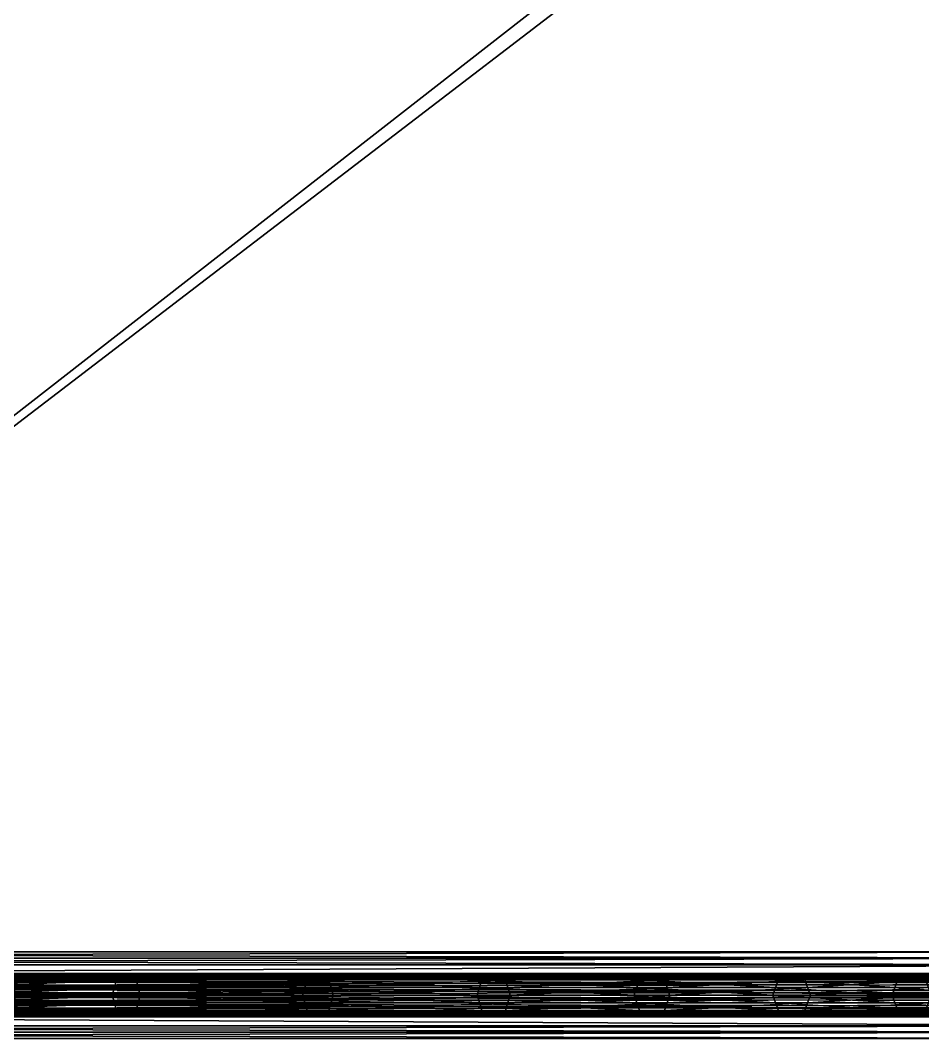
# Model space of a CAD drawing. Extents: x -12 to 200, y -2 to 100.
# Drawn here: x 117.31 to 138.15, y -1 to 22.51 of the extents above; entities that cross this region are included whole.
import ezdxf

# ---------------------------------------------------------------- set-up
doc = ezdxf.new("R2010")
doc.units = 0
doc.header["$MEASUREMENT"] = 0
for name, color, linetype in [('DEFAULT', 7, 'CONTINUOUS'), ('´\xad.‗\xadÓÕÛ‗¯\xad.', 7, 'CONTINUOUS'), ('´\xad└┬5', 7, 'CONTINUOUS'), ('ÙÞÝ_±Ô└┬5', 7, 'CONTINUOUS')]:
    doc.layers.add(name, color=color, linetype=linetype)

msp = doc.modelspace()

# ---------------------------------------------------------------- linework, layer by layer
at = {"layer": 'DEFAULT', "color": 18, "linetype": 'Continuous'}
msp.add_lwpolyline([(200, 0), (100, 0)], dxfattribs=at)
at = {"layer": '´\xad└┬5', "color": 18, "linetype": 'Continuous'}
msp.add_lwpolyline([(75.518, 0), (144.342, 0)], dxfattribs=at)
at = {"layer": 'ÙÞÝ_±Ô└┬5', "color": 18, "linetype": 'Continuous', "extrusion": (0, 1, 0)}
msp.add_arc((-75.518, 82.62), 68.824, 180.022, 331.704, dxfattribs=at)

# ---------------------------------------------------------------- meshes
at = {"layer": '´\xad.‗\xadÓÕÛ‗¯\xad.', "color": 18}
mesh = msp.add_polyface(dxfattribs=at)
corners = [(109.93, 0.5, 23.017), (114.994, 0.5, 26.243), (114.893, 0.427, 26.388), (109.842, 0.427, 23.17), (114.791, 0.354, 26.533), (109.753, 0.354, 23.323), (114.749, 0.177, 26.593), (109.717, 0.177, 23.387), (114.707, 0, 26.653), (109.68, 0, 23.45), (114.749, -0.177, 26.593), (109.717, -0.177, 23.387), (114.791, -0.354, 26.533), (109.753, -0.354, 23.323), (114.893, -0.427, 26.388), (109.842, -0.427, 23.17), (114.994, -0.5, 26.243), (109.93, -0.5, 23.017), (115.096, -0.427, 26.098), (110.019, -0.427, 22.863), (115.197, -0.354, 25.953), (110.107, -0.354, 22.71), (115.239, -0.177, 25.893), (110.144, -0.177, 22.647), (115.281, 0, 25.833), (110.18, 0, 22.583), (115.239, 0.177, 25.893), (110.144, 0.177, 22.647), (115.197, 0.354, 25.953), (110.107, 0.354, 22.71), (115.096, 0.427, 26.098), (110.019, 0.427, 22.863), (119.757, 0.5, 29.898), (119.644, 0.427, 30.033), (119.53, 0.354, 30.169), (119.483, 0.177, 30.225), (119.436, 0, 30.281), (119.483, -0.177, 30.225), (119.53, -0.354, 30.169), (119.644, -0.427, 30.033), (119.757, -0.5, 29.898), (119.871, -0.427, 29.762), (119.985, -0.354, 29.627), (120.032, -0.177, 29.57), (120.079, 0, 29.514), (120.032, 0.177, 29.57), (119.985, 0.354, 29.627), (119.871, 0.427, 29.762), (124.059, 0.427, 34.079), (123.934, 0.354, 34.204), (123.882, 0.177, 34.256), (123.83, 0, 34.308), (123.882, -0.177, 34.256), (123.934, -0.354, 34.204), (124.059, -0.427, 34.079), (124.184, -0.5, 33.954), (124.309, -0.427, 33.829), (124.184, 0.5, 33.954)]
mesh.append_faces([[corners[k] for k in face] for face in [(21, 22, 23), (23, 24, 25), (25, 26, 27), (27, 28, 29), (1, 33, 2), (2, 34, 4), (4, 35, 6), (6, 36, 8), (8, 37, 10), (10, 38, 12), (12, 39, 14), (14, 40, 16), (16, 41, 18), (18, 42, 20), (20, 43, 22), (22, 44, 24), (24, 45, 26), (26, 46, 28), (28, 47, 30), (30, 32, 1), (32, 48, 33), (33, 49, 34), (34, 50, 35), (35, 51, 36), (36, 52, 37), (37, 53, 38), (38, 54, 39), (39, 55, 40), (40, 56, 41), (47, 57, 32)]], dxfattribs={"vtx0": -1, "color": 18})
mesh.append_faces([[corners[k] for k in face] for face in [(0, 1, 2), (3, 2, 4), (5, 4, 6), (7, 6, 8), (9, 8, 10), (11, 10, 12), (13, 12, 14), (15, 14, 16), (17, 16, 18), (19, 18, 20), (21, 20, 22), (23, 22, 24), (25, 24, 26), (27, 26, 28), (29, 28, 30), (31, 30, 1), (1, 32, 33), (2, 33, 34), (4, 34, 35), (6, 35, 36), (8, 36, 37), (10, 37, 38), (12, 38, 39), (14, 39, 40), (16, 40, 41), (18, 41, 42), (20, 42, 43), (22, 43, 44), (24, 44, 45), (26, 45, 46), (28, 46, 47), (30, 47, 32)]], dxfattribs={"vtx2": -1, "color": 18})
mesh = msp.add_polyface(dxfattribs=at)
corners = [(119.757, 0.5, 29.898), (124.184, 0.5, 33.954), (124.059, 0.427, 34.079), (119.644, 0.427, 30.033), (123.934, 0.354, 34.204), (119.53, 0.354, 30.169), (123.882, 0.177, 34.256), (119.483, 0.177, 30.225), (123.83, 0, 34.308), (119.436, 0, 30.281), (123.882, -0.177, 34.256), (119.483, -0.177, 30.225), (123.934, -0.354, 34.204), (119.53, -0.354, 30.169), (124.059, -0.427, 34.079), (119.644, -0.427, 30.033), (124.184, -0.5, 33.954), (119.757, -0.5, 29.898), (124.309, -0.427, 33.829), (119.871, -0.427, 29.762), (124.434, -0.354, 33.704), (119.985, -0.354, 29.627), (124.486, -0.177, 33.652), (120.032, -0.177, 29.57), (124.538, 0, 33.6), (120.079, 0, 29.514), (124.486, 0.177, 33.652), (120.032, 0.177, 29.57), (124.434, 0.354, 33.704), (119.985, 0.354, 29.627), (124.309, 0.427, 33.829), (119.871, 0.427, 29.762), (128.24, 0.5, 38.381), (128.105, 0.427, 38.494), (127.969, 0.354, 38.608), (127.913, 0.177, 38.655), (127.857, 0, 38.702), (127.913, -0.177, 38.655), (127.969, -0.354, 38.608), (128.105, -0.427, 38.494), (128.24, -0.5, 38.381), (128.376, -0.427, 38.267), (128.511, -0.354, 38.153), (128.568, -0.177, 38.106), (128.624, 0, 38.059), (128.568, 0.177, 38.106), (128.511, 0.354, 38.153), (128.376, 0.427, 38.267), (131.75, 0.427, 43.246), (131.606, 0.354, 43.347), (131.546, 0.177, 43.389), (131.485, 0, 43.431), (131.546, -0.177, 43.389), (131.606, -0.354, 43.347), (131.75, -0.427, 43.246), (131.895, -0.5, 43.144)]
mesh.append_faces([[corners[k] for k in face] for face in [(19, 20, 21), (21, 22, 23), (23, 24, 25), (25, 26, 27), (27, 28, 29), (29, 30, 31), (1, 33, 2), (2, 34, 4), (4, 35, 6), (6, 36, 8), (8, 37, 10), (10, 38, 12), (12, 39, 14), (14, 40, 16), (16, 41, 18), (18, 42, 20), (20, 43, 22), (22, 44, 24), (24, 45, 26), (26, 46, 28), (28, 47, 30), (30, 32, 1), (32, 48, 33), (33, 49, 34), (34, 50, 35), (35, 51, 36), (36, 52, 37), (37, 53, 38), (38, 54, 39), (39, 55, 40)]], dxfattribs={"vtx0": -1, "color": 18})
mesh.append_faces([[corners[k] for k in face] for face in [(0, 1, 2), (3, 2, 4), (5, 4, 6), (7, 6, 8), (9, 8, 10), (11, 10, 12), (13, 12, 14), (15, 14, 16), (17, 16, 18), (19, 18, 20), (21, 20, 22), (23, 22, 24), (25, 24, 26), (27, 26, 28), (29, 28, 30), (31, 30, 1), (1, 32, 33), (2, 33, 34), (4, 34, 35), (6, 35, 36), (8, 36, 37), (10, 37, 38), (12, 38, 39), (14, 39, 40), (16, 40, 41), (18, 41, 42), (20, 42, 43), (22, 43, 44), (24, 44, 45), (26, 45, 46), (28, 46, 47), (30, 47, 32)]], dxfattribs={"vtx2": -1, "color": 18})
mesh = msp.add_polyface(dxfattribs=at)
corners = [(128.24, 0.5, 38.381), (131.895, 0.5, 43.144), (131.75, 0.427, 43.246), (128.105, 0.427, 38.494), (131.606, 0.354, 43.347), (127.969, 0.354, 38.608), (131.546, 0.177, 43.389), (127.913, 0.177, 38.655), (131.485, 0, 43.431), (127.857, 0, 38.702), (131.546, -0.177, 43.389), (127.913, -0.177, 38.655), (131.606, -0.354, 43.347), (127.969, -0.354, 38.608), (131.75, -0.427, 43.246), (128.105, -0.427, 38.494), (131.895, -0.5, 43.144), (128.24, -0.5, 38.381), (132.04, -0.427, 43.043), (128.376, -0.427, 38.267), (132.185, -0.354, 42.941), (128.511, -0.354, 38.153), (132.245, -0.177, 42.899), (128.568, -0.177, 38.106), (132.305, 0, 42.857), (128.624, 0, 38.059), (132.245, 0.177, 42.899), (128.568, 0.177, 38.106), (132.185, 0.354, 42.941), (128.511, 0.354, 38.153), (132.04, 0.427, 43.043), (128.376, 0.427, 38.267), (135.121, 0.5, 48.208), (134.968, 0.427, 48.296), (134.815, 0.354, 48.385), (134.751, 0.177, 48.421), (134.688, 0, 48.458), (134.751, -0.177, 48.421), (134.815, -0.354, 48.385), (134.968, -0.427, 48.296), (135.121, -0.5, 48.208), (135.275, -0.427, 48.119), (135.428, -0.354, 48.031), (135.491, -0.177, 47.994), (135.555, 0, 47.958), (135.491, 0.177, 47.994), (135.428, 0.354, 48.031), (135.275, 0.427, 48.119), (137.573, 0.354, 53.683), (137.507, 0.177, 53.714), (137.44, 0, 53.745), (137.507, -0.177, 53.714), (137.573, -0.354, 53.683), (137.733, -0.427, 53.608)]
mesh.append_faces([[corners[k] for k in face] for face in [(17, 18, 19), (19, 20, 21), (21, 22, 23), (23, 24, 25), (25, 26, 27), (27, 28, 29), (29, 30, 31), (31, 1, 0), (1, 33, 2), (2, 34, 4), (4, 35, 6), (6, 36, 8), (8, 37, 10), (10, 38, 12), (12, 39, 14), (14, 40, 16), (16, 41, 18), (18, 42, 20), (20, 43, 22), (22, 44, 24), (24, 45, 26), (26, 46, 28), (28, 47, 30), (30, 32, 1), (33, 48, 34), (34, 49, 35), (35, 50, 36), (36, 51, 37), (37, 52, 38), (38, 53, 39)]], dxfattribs={"vtx0": -1, "color": 18})
mesh.append_faces([[corners[k] for k in face] for face in [(0, 1, 2), (3, 2, 4), (5, 4, 6), (7, 6, 8), (9, 8, 10), (11, 10, 12), (13, 12, 14), (15, 14, 16), (17, 16, 18), (19, 18, 20), (21, 20, 22), (23, 22, 24), (25, 24, 26), (27, 26, 28), (29, 28, 30), (31, 30, 1), (1, 32, 33), (2, 33, 34), (4, 34, 35), (6, 35, 36), (8, 36, 37), (10, 37, 38), (12, 38, 39), (14, 39, 40), (16, 40, 41), (18, 41, 42), (20, 42, 43), (22, 43, 44), (24, 44, 45), (26, 45, 46), (28, 46, 47), (30, 47, 32)]], dxfattribs={"vtx2": -1, "color": 18})
mesh = msp.add_polyface(dxfattribs=at)
corners = [(135.121, 0.5, 48.208), (137.894, 0.5, 53.534), (137.733, 0.427, 53.608), (134.968, 0.427, 48.296), (137.573, 0.354, 53.683), (134.815, 0.354, 48.385), (137.507, 0.177, 53.714), (134.751, 0.177, 48.421), (137.44, 0, 53.745), (134.688, 0, 48.458), (137.507, -0.177, 53.714), (134.751, -0.177, 48.421), (137.573, -0.354, 53.683), (134.815, -0.354, 48.385), (137.733, -0.427, 53.608), (134.968, -0.427, 48.296), (137.894, -0.5, 53.534), (135.121, -0.5, 48.208), (138.054, -0.427, 53.459), (135.275, -0.427, 48.119), (138.215, -0.354, 53.384), (135.428, -0.354, 48.031), (138.281, -0.177, 53.353), (135.491, -0.177, 47.994), (138.347, 0, 53.322), (135.555, 0, 47.958), (138.281, 0.177, 53.353), (135.491, 0.177, 47.994), (138.215, 0.354, 53.384), (135.428, 0.354, 48.031), (138.054, 0.427, 53.459), (135.275, 0.427, 48.119), (140.191, 0.5, 59.081), (140.025, 0.427, 59.141), (139.859, 0.354, 59.202), (139.79, 0.177, 59.227), (139.721, 0, 59.252), (139.79, -0.177, 59.227), (139.859, -0.354, 59.202), (140.025, -0.427, 59.141), (140.191, -0.5, 59.081), (140.358, -0.427, 59.02), (140.524, -0.354, 58.96), (140.593, -0.177, 58.935), (140.662, 0, 58.909), (140.593, 0.177, 58.935), (140.524, 0.354, 58.96), (140.358, 0.427, 59.02), (141.584, 0.177, 64.917), (141.514, 0, 64.936), (141.584, -0.177, 64.917), (141.655, -0.354, 64.898)]
mesh.append_faces([[corners[k] for k in face] for face in [(0, 2, 3), (15, 16, 17), (17, 18, 19), (19, 20, 21), (21, 22, 23), (23, 24, 25), (25, 26, 27), (27, 28, 29), (29, 30, 31), (31, 1, 0), (1, 33, 2), (2, 34, 4), (4, 35, 6), (6, 36, 8), (8, 37, 10), (10, 38, 12), (12, 39, 14), (14, 40, 16), (16, 41, 18), (18, 42, 20), (20, 43, 22), (22, 44, 24), (24, 45, 26), (26, 46, 28), (28, 47, 30), (30, 32, 1), (34, 48, 35), (35, 49, 36), (36, 50, 37), (37, 51, 38)]], dxfattribs={"vtx0": -1, "color": 18})
mesh.append_faces([[corners[k] for k in face] for face in [(0, 1, 2), (3, 2, 4), (5, 4, 6), (7, 6, 8), (9, 8, 10), (11, 10, 12), (13, 12, 14), (15, 14, 16), (17, 16, 18), (19, 18, 20), (21, 20, 22), (23, 22, 24), (25, 24, 26), (27, 26, 28), (29, 28, 30), (31, 30, 1), (1, 32, 33), (2, 33, 34), (4, 34, 35), (6, 35, 36), (8, 36, 37), (10, 37, 38), (12, 38, 39), (14, 39, 40), (16, 40, 41), (18, 41, 42), (20, 42, 43), (22, 43, 44), (24, 44, 45), (26, 45, 46), (28, 46, 47), (30, 47, 32)]], dxfattribs={"vtx2": -1, "color": 18})
at = {"layer": '´\xad└┬5', "color": 15}
mesh = msp.add_polyface(dxfattribs=at)
corners = [(75.519, 0, 83.62), (75.519, -0.354, 83.473), (75.519, -0.707, 83.327), (75.519, -0.854, 82.973), (75.518, -1, 82.62), (75.518, -0.854, 82.266), (75.518, -0.707, 81.913), (75.518, -0.354, 81.766), (75.518, 0, 81.62), (75.518, 0.354, 81.766), (75.518, 0.707, 81.913), (75.518, 0.854, 82.266), (75.518, 1, 82.62), (75.519, 0.854, 82.973), (75.519, 0.707, 83.327), (75.519, 0.354, 83.473), (144.342, 0, 83.592), (144.342, -0.354, 83.446), (144.342, -0.707, 83.299), (144.342, -0.854, 82.946), (144.342, -1, 82.592), (144.342, -0.854, 82.238), (144.342, -0.707, 81.885), (144.342, -0.354, 81.738), (144.342, 0, 81.592), (144.342, 0.354, 81.738), (144.342, 0.707, 81.885), (144.342, 0.854, 82.238), (144.342, 1, 82.592), (144.342, 0.854, 82.946), (144.342, 0.707, 83.299), (144.342, 0.354, 83.446)]
mesh.append_faces([[corners[k] for k in face] for face in [(0, 17, 1), (1, 18, 2), (2, 19, 3), (3, 20, 4), (4, 21, 5), (5, 22, 6), (6, 23, 7), (7, 24, 8), (8, 25, 9), (9, 26, 10), (10, 27, 11), (11, 28, 12), (12, 29, 13), (13, 30, 14), (14, 31, 15), (15, 16, 0)]], dxfattribs={"vtx0": -1, "color": 15})
mesh.append_faces([[corners[k] for k in face] for face in [(0, 16, 17), (1, 17, 18), (2, 18, 19), (3, 19, 20), (4, 20, 21), (5, 21, 22), (6, 22, 23), (7, 23, 24), (8, 24, 25), (9, 25, 26), (10, 26, 27), (11, 27, 28), (12, 28, 29), (13, 29, 30), (14, 30, 31), (15, 31, 16)]], dxfattribs={"vtx2": -1, "color": 15})
at = {"layer": 'ÙÞÝ_±Ô└┬5', "color": 4}
mesh = msp.add_polyface(dxfattribs=at)
corners = [(156.185, 100), (156.185, 0), (156.185, 43.005), (156.185, 43.815), (156.185, 49.966), (100, 0), (100, 100)]
mesh.append_faces([[corners[k] for k in face] for face in [(5, 2, 1)]], dxfattribs={"vtx0": -1, "color": 4})
mesh.append_faces([[corners[k] for k in face] for face in [(2, 5, 3)]], dxfattribs={"vtx0": -1, "vtx1": -1, "color": 4})
mesh.append_faces([[corners[k] for k in face] for face in [(3, 5, 6), (6, 4, 3)]], dxfattribs={"vtx0": -1, "vtx2": -1, "color": 4})
mesh.append_faces([[corners[k] for k in face] for face in [(0, 4, 6)]], dxfattribs={"vtx1": -1, "color": 4})
at = {"layer": 'ÙÞÝ_±Ô└┬5', "color": 18}
mesh = msp.add_polyface(dxfattribs=at)
corners = [(156.185, 0.276, -0.386), (156.185, 0.395, -0.254), (156.185, -0.386, -0.276), (156.185, -0.254, -0.395), (156.185, -0.077, -0.468), (156.185, 0.099, -0.459), (156.185, -0.276, 0.386), (156.185, -0.395, 0.254), (156.185, -0.468, 0.077), (156.185, -0.459, -0.099), (156.185, 0.468, -0.077), (156.185, 0.459, 0.099), (156.185, 0.386, 0.276), (156.185, 0.254, 0.395), (156.185, 0.077, 0.468), (156.185, -0.099, 0.459), (156.185, 0.177, -0.427), (156.185, 0.354, -0.354), (156.185, 0.427, -0.177), (156.185, -0.427, -0.177), (156.185, -0.354, -0.354), (156.185, -0.177, -0.427), (156.185, 0, -0.5), (156.185, -0.177, 0.427), (156.185, -0.354, 0.354), (156.185, -0.427, 0.177), (156.185, -0.5), (156.185, 0.5), (156.185, 0.427, 0.177), (156.185, 0.354, 0.354), (156.185, 0.177, 0.427), (156.185, 0, 0.5), (100, 0.427, 0.177), (100, 0.354, 0.354), (100, 0.177, 0.427), (100, 0, 0.5), (100, -0.177, 0.427), (100, -0.354, 0.354), (100, -0.427, 0.177), (100, -0.5), (100, -0.427, -0.177), (100, -0.354, -0.354), (100, -0.177, -0.427), (100, 0, -0.5), (100, 0.177, -0.427), (100, 0.354, -0.354), (100, 0.427, -0.177), (100, 0.5)]
mesh.append_faces([[corners[k] for k in face] for face in [(40, 38, 39)]], dxfattribs={"vtx0": -1, "color": 18})
mesh.append_faces([[corners[k] for k in face] for face in [(46, 32, 33), (45, 33, 34), (44, 34, 35), (43, 35, 36), (42, 36, 37), (41, 37, 38)]], dxfattribs={"vtx0": -1, "vtx2": -1, "color": 18})
mesh.append_faces([[corners[k] for k in face] for face in [(35, 34, 31), (34, 33, 30), (33, 32, 29), (32, 47, 28), (47, 46, 27), (39, 38, 26), (38, 37, 25), (37, 36, 24), (36, 35, 23), (43, 42, 22), (42, 41, 21), (41, 40, 20), (40, 39, 19), (46, 45, 18), (45, 44, 17), (44, 43, 16)]], dxfattribs={"vtx1": -1, "color": 18})
mesh.append_faces([[corners[k] for k in face] for face in [(42, 43, 36), (41, 42, 37), (40, 41, 38), (45, 46, 33), (44, 45, 34), (43, 44, 35), (15, 23, 35), (14, 31, 34), (13, 30, 33), (12, 29, 32), (11, 28, 47), (10, 27, 46), (9, 19, 39), (8, 26, 38), (7, 25, 37), (6, 24, 36), (5, 16, 43), (4, 22, 42), (3, 21, 41), (2, 20, 40), (1, 18, 45), (0, 17, 44)]], dxfattribs={"vtx1": -1, "vtx2": -1, "color": 18})
mesh.append_faces([[corners[k] for k in face] for face in [(46, 47, 32), (35, 31, 15), (34, 30, 14), (33, 29, 13), (32, 28, 12), (47, 27, 11), (46, 18, 10), (39, 26, 9), (38, 25, 8), (37, 24, 7), (36, 23, 6), (43, 22, 5), (42, 21, 4), (41, 20, 3), (40, 19, 2), (45, 17, 1), (44, 16, 0)]], dxfattribs={"vtx2": -1, "color": 18})
at = {"layer": 'ÙÞÝ_±Ô└┬5', "color": 80}
mesh = msp.add_polyface(dxfattribs=at)
corners = [(156.185, 0), (156.185, 0, 100), (156.185, 0, 53.103), (156.185, 0, 43.815), (156.185, 0, 42.607), (100, 0, 100), (100, 0)]
mesh.append_faces([[corners[k] for k in face] for face in [(5, 2, 1)]], dxfattribs={"vtx0": -1, "color": 80})
mesh.append_faces([[corners[k] for k in face] for face in [(2, 5, 3)]], dxfattribs={"vtx0": -1, "vtx1": -1, "color": 80})
mesh.append_faces([[corners[k] for k in face] for face in [(4, 5, 6), (5, 4, 3)]], dxfattribs={"vtx0": -1, "vtx2": -1, "color": 80})
mesh.append_faces([[corners[k] for k in face] for face in [(0, 4, 6)]], dxfattribs={"vtx1": -1, "color": 80})

doc.saveas('drawing.dxf')
